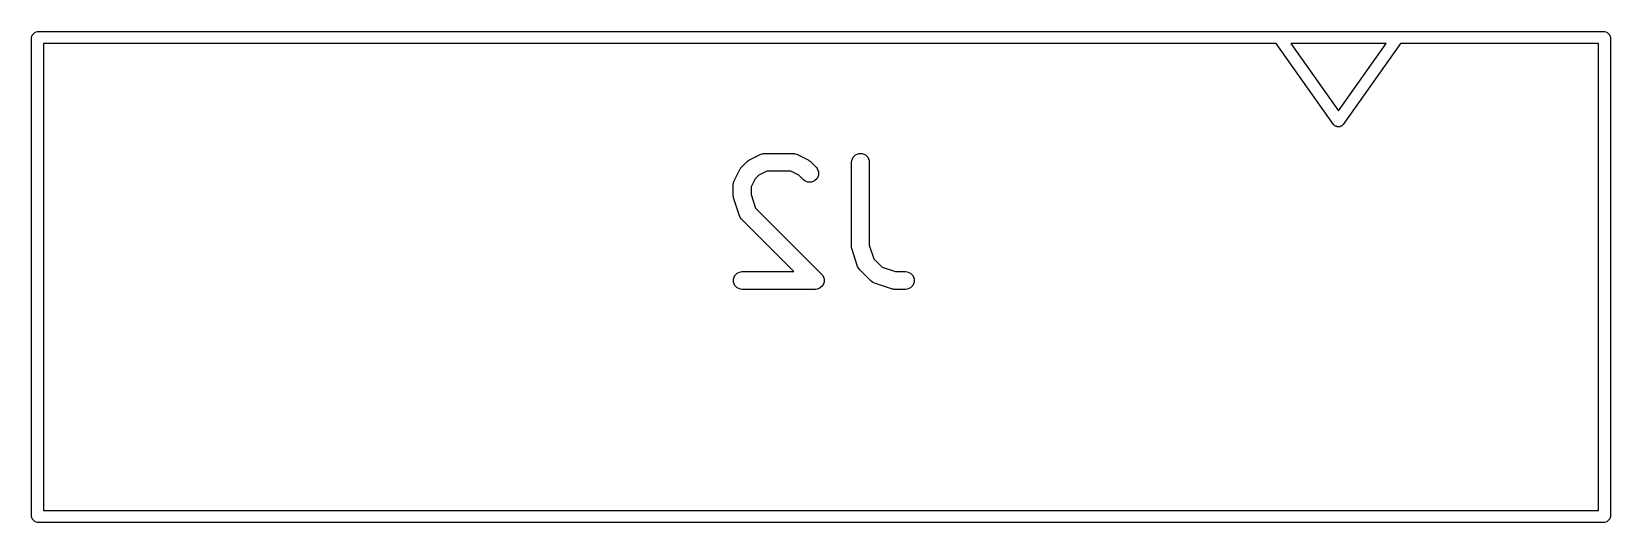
# Model space of a CAD drawing. Extents: x -0.05 to 2.94, y -0.16 to 2.16.
# Drawn here: x 0.628 to 1.154, y 0.237 to 0.4 of the extents above; entities that cross this region are included whole.
import ezdxf

# ---------------------------------------------------------------- set-up
doc = ezdxf.new("R2010")
doc.units = 0
doc.header["$MEASUREMENT"] = 0
doc.layers.add('BLACK', color=7, linetype='CONTINUOUS')

msp = doc.modelspace()

# ---------------------------------------------------------------- linework, layer by layer
at = {"layer": 'BLACK', "linetype": 'CONTINUOUS'}
for p, q in [((0.62832, 0.39891), (0.62939, 0.39998)), ((0.62939, 0.39998), (0.63014, 0.40013)), ((0.63014, 0.40013), (1.1518, 0.40013)), ((1.1518, 0.40013), (1.15255, 0.39998)), ((1.15255, 0.39998), (1.15361, 0.39891)), ((0.62817, 0.39816), (0.62832, 0.39891)), ((0.62817, 0.23871), (0.62817, 0.39816)), ((1.04251, 0.39619), (0.63211, 0.39619)), ((0.63211, 0.39619), (0.63211, 0.24068)), ((1.06161, 0.36918), (1.04251, 0.39619)), ((1.04733, 0.39619), (1.06321, 0.37373)), ((1.07909, 0.39619), (1.04733, 0.39619)), ((1.06321, 0.37373), (1.07909, 0.39619)), ((1.08392, 0.39619), (1.06482, 0.36918)), ((1.14983, 0.39619), (1.08392, 0.39619)), ((1.14983, 0.24068), (1.14983, 0.39619)), ((1.15361, 0.39891), (1.15376, 0.39816)), ((1.15376, 0.39816), (1.15376, 0.23871)), ((1.06216, 0.36865), (1.06161, 0.36918)), ((1.0625, 0.3686), (1.06216, 0.36865)), ((1.06278, 0.3684), (1.0625, 0.3686)), ((1.06321, 0.36847), (1.06278, 0.3684)), ((1.06365, 0.3684), (1.06321, 0.36847)), ((1.06393, 0.3686), (1.06365, 0.3684)), ((1.06426, 0.36865), (1.06393, 0.3686)), ((1.06482, 0.36918), (1.06426, 0.36865)), ((0.86715, 0.3574), (0.8709, 0.35927)), ((0.8709, 0.35927), (0.87144, 0.35948)), ((0.87144, 0.35948), (0.87155, 0.35948)), ((0.87155, 0.35948), (0.87164, 0.35953)), ((0.87164, 0.35953), (0.87222, 0.35958)), ((0.87222, 0.35958), (0.88159, 0.35958)), ((0.88159, 0.35958), (0.88217, 0.35953)), ((0.88217, 0.35953), (0.88227, 0.35948)), ((0.88227, 0.35948), (0.88237, 0.35948)), ((0.88237, 0.35948), (0.88292, 0.35927)), ((0.88292, 0.35927), (0.88666, 0.3574)), ((0.9012, 0.35721), (0.90164, 0.35827)), ((0.90164, 0.35827), (0.90245, 0.35908)), ((0.90245, 0.35908), (0.90352, 0.35953)), ((0.90352, 0.35953), (0.90467, 0.35953)), ((0.90467, 0.35953), (0.90573, 0.35908)), ((0.90573, 0.35908), (0.90655, 0.35827)), ((0.90655, 0.35827), (0.90699, 0.35721)), ((0.86208, 0.35045), (0.86396, 0.3542)), ((0.86396, 0.3542), (0.86411, 0.35445)), ((0.86411, 0.35445), (0.86414, 0.35452)), ((0.86414, 0.35452), (0.86421, 0.3546)), ((0.86421, 0.3546), (0.86426, 0.35469)), ((0.86426, 0.35469), (0.86432, 0.35474)), ((0.86432, 0.35474), (0.86451, 0.35497)), ((0.86451, 0.35497), (0.86638, 0.35684)), ((0.86638, 0.35684), (0.86661, 0.35703)), ((0.86661, 0.35703), (0.86666, 0.35709)), ((0.86666, 0.35709), (0.86675, 0.35714)), ((0.86675, 0.35714), (0.86683, 0.35721)), ((0.86683, 0.35721), (0.8669, 0.35724)), ((0.8669, 0.35724), (0.86715, 0.3574)), ((0.87022, 0.35233), (0.86902, 0.35113)), ((0.87292, 0.35368), (0.87022, 0.35233)), ((0.8809, 0.35368), (0.87292, 0.35368)), ((0.8836, 0.35233), (0.8809, 0.35368)), ((0.88513, 0.35079), (0.8836, 0.35233)), ((0.88666, 0.3574), (0.88691, 0.35724)), ((0.88691, 0.35724), (0.88698, 0.35721)), ((0.88698, 0.35721), (0.88707, 0.35714)), ((0.88707, 0.35714), (0.88715, 0.35709)), ((0.88715, 0.35709), (0.88721, 0.35703)), ((0.88721, 0.35703), (0.88743, 0.35684)), ((0.88743, 0.35684), (0.88931, 0.35497)), ((0.88931, 0.35497), (0.88967, 0.35452)), ((0.88967, 0.35452), (0.89011, 0.35346)), ((0.89011, 0.3523), (0.88967, 0.35124)), ((0.89011, 0.35346), (0.89011, 0.3523)), ((0.90114, 0.35663), (0.9012, 0.35721)), ((0.90114, 0.32851), (0.90114, 0.35663)), ((0.90699, 0.35721), (0.90704, 0.35663)), ((0.90704, 0.35663), (0.90704, 0.32899)), ((0.86177, 0.34913), (0.86183, 0.34971)), ((0.86177, 0.34538), (0.86177, 0.34913)), ((0.86183, 0.34971), (0.86187, 0.3498)), ((0.86187, 0.34991), (0.86208, 0.35045)), ((0.86187, 0.3498), (0.86187, 0.34991)), ((0.86902, 0.35113), (0.86767, 0.34843)), ((0.86767, 0.34843), (0.86767, 0.34586)), ((0.88558, 0.35042), (0.88513, 0.35079)), ((0.88664, 0.34998), (0.88558, 0.35042)), ((0.88779, 0.34998), (0.88664, 0.34998)), ((0.88886, 0.35042), (0.88779, 0.34998)), ((0.88967, 0.35124), (0.88886, 0.35042)), ((0.8618, 0.34509), (0.86177, 0.34538)), ((0.86179, 0.34501), (0.8618, 0.34509)), ((0.86182, 0.34491), (0.86179, 0.34501)), ((0.86183, 0.3448), (0.86182, 0.34491)), ((0.86186, 0.34473), (0.86183, 0.3448)), ((0.86192, 0.34445), (0.86186, 0.34473)), ((0.8638, 0.33882), (0.86192, 0.34445)), ((0.86767, 0.34586), (0.86918, 0.34135)), ((0.86403, 0.33829), (0.8638, 0.33882)), ((0.8641, 0.33821), (0.86403, 0.33829)), ((0.86414, 0.33812), (0.8641, 0.33821)), ((0.86451, 0.33767), (0.86414, 0.33812)), ((0.88197, 0.32021), (0.86451, 0.33767)), ((0.86918, 0.34135), (0.89118, 0.31935)), ((0.90117, 0.32822), (0.90114, 0.32851)), ((0.90116, 0.32814), (0.90117, 0.32822)), ((0.90119, 0.32804), (0.90116, 0.32814)), ((0.9012, 0.32793), (0.90119, 0.32804)), ((0.90123, 0.32786), (0.9012, 0.32793)), ((0.90129, 0.32757), (0.90123, 0.32786)), ((0.90317, 0.32195), (0.90129, 0.32757)), ((0.90704, 0.32899), (0.90855, 0.32448)), ((0.9034, 0.32142), (0.90317, 0.32195)), ((0.90347, 0.32134), (0.9034, 0.32142)), ((0.90351, 0.32124), (0.90347, 0.32134)), ((0.90388, 0.3208), (0.90351, 0.32124)), ((0.90763, 0.31705), (0.90388, 0.3208)), ((0.90855, 0.32448), (0.91131, 0.32171)), ((0.91131, 0.32171), (0.91582, 0.32021)), ((0.86183, 0.31784), (0.86227, 0.3189)), ((0.86183, 0.31668), (0.86183, 0.31784)), ((0.86227, 0.31562), (0.86183, 0.31668)), ((0.86227, 0.3189), (0.86308, 0.31971)), ((0.86308, 0.3148), (0.86227, 0.31562)), ((0.86308, 0.31971), (0.86415, 0.32016)), ((0.86415, 0.32016), (0.86472, 0.32021)), ((0.86472, 0.32021), (0.88197, 0.32021)), ((0.89155, 0.31562), (0.89073, 0.3148)), ((0.89118, 0.31935), (0.89155, 0.3189)), ((0.89155, 0.3189), (0.89199, 0.31784)), ((0.89199, 0.31668), (0.89155, 0.31562)), ((0.89199, 0.31784), (0.89199, 0.31668)), ((0.90808, 0.31668), (0.90763, 0.31705)), ((0.90817, 0.31664), (0.90808, 0.31668)), ((0.90825, 0.31657), (0.90817, 0.31664)), ((0.90878, 0.31633), (0.90825, 0.31657)), ((0.91441, 0.31446), (0.90878, 0.31633)), ((0.91582, 0.32021), (0.91909, 0.32021)), ((0.91909, 0.32021), (0.91967, 0.32016)), ((0.91967, 0.32016), (0.92073, 0.31971)), ((0.92073, 0.31971), (0.92155, 0.3189)), ((0.92155, 0.31562), (0.92073, 0.3148)), ((0.92155, 0.3189), (0.92199, 0.31784)), ((0.92199, 0.31668), (0.92155, 0.31562)), ((0.92199, 0.31784), (0.92199, 0.31668)), ((0.86415, 0.31436), (0.86308, 0.3148)), ((0.86472, 0.31431), (0.86415, 0.31436)), ((0.88909, 0.31431), (0.86472, 0.31431)), ((0.88967, 0.31436), (0.88909, 0.31431)), ((0.88998, 0.31449), (0.88967, 0.31436)), ((0.89073, 0.3148), (0.88998, 0.31449)), ((0.91469, 0.31439), (0.91441, 0.31446)), ((0.91476, 0.31436), (0.91469, 0.31439)), ((0.91487, 0.31435), (0.91476, 0.31436)), ((0.91497, 0.31433), (0.91487, 0.31435)), ((0.91505, 0.31434), (0.91497, 0.31433)), ((0.91534, 0.31431), (0.91505, 0.31434)), ((0.91909, 0.31431), (0.91534, 0.31431)), ((0.91967, 0.31436), (0.91909, 0.31431)), ((0.92073, 0.3148), (0.91967, 0.31436)), ((0.62832, 0.23796), (0.62817, 0.23871)), ((0.62939, 0.23689), (0.62832, 0.23796)), ((0.63014, 0.23674), (0.62939, 0.23689)), ((1.1518, 0.23674), (0.63014, 0.23674)), ((0.63211, 0.24068), (1.14983, 0.24068)), ((1.15255, 0.23689), (1.1518, 0.23674)), ((1.15361, 0.23796), (1.15255, 0.23689)), ((1.15376, 0.23871), (1.15361, 0.23796))]:
    msp.add_line(p, q, dxfattribs=at)

doc.saveas('drawing.dxf')
